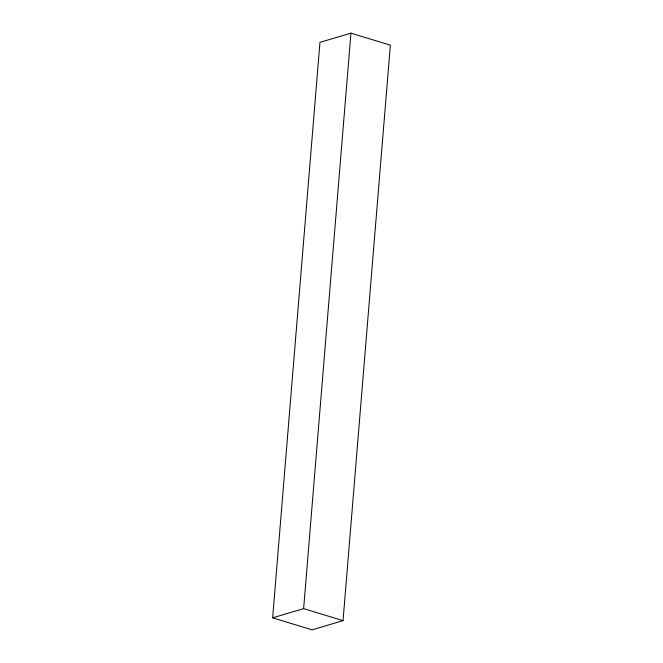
<?xml version="1.0" encoding="UTF-8"?>
<svg xmlns="http://www.w3.org/2000/svg" width="663" height="663" viewBox="0 0 663 663"><rect width="100%" height="100%" fill="white"/><g stroke="black" fill="none" stroke-linecap="round" stroke-linejoin="round"><path stroke-width="0.99" d="M272.642 617.825L319.956 42.349L350.942 33.15L390.358 45.175L343.044 620.651L312.058 629.85L272.642 617.825L303.629 608.626L343.044 620.651M303.629 608.626L350.942 33.15"/></g></svg>
